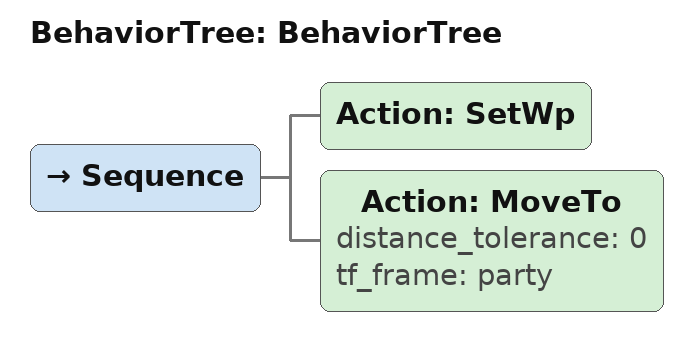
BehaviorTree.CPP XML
<?xml version="1.0"?>
<root main_tree_to_execute="BehaviorTree">
    <BehaviorTree ID="BehaviorTree">
        <Sequence>
            <Action ID="SetWp"/>
            <Action ID="MoveTo" distance_tolerance="0" tf_frame="party"/>
        </Sequence>
    </BehaviorTree>
</root>
